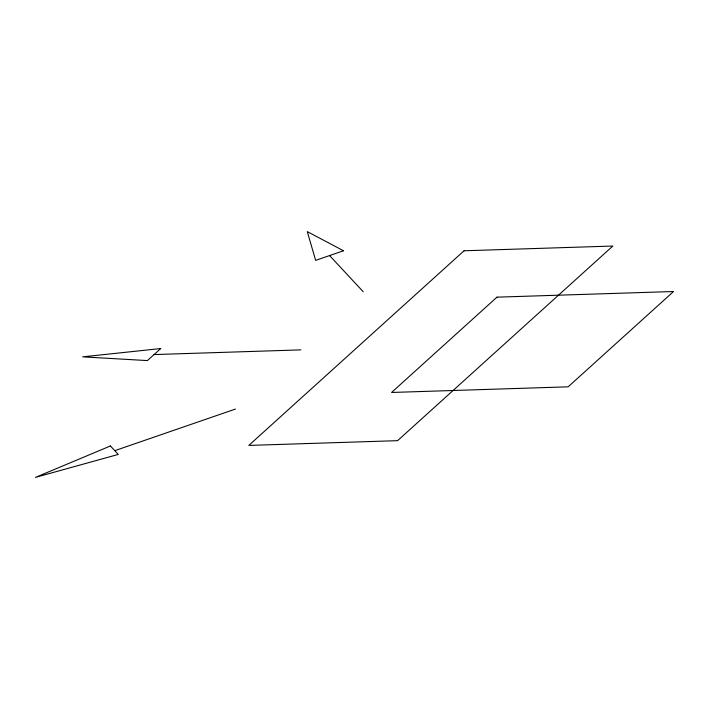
<?xml version="1.0" encoding="UTF-8"?>
<svg xmlns="http://www.w3.org/2000/svg" width="709" height="709" viewBox="0 0 709 709"><rect width="100%" height="100%" fill="white"/><g stroke="black" fill="none" stroke-linecap="round" stroke-linejoin="round"><path stroke-width="1.06" d="M114.769 450.667L235.415 409.066M154.066 354.571L300.873 349.874M329.579 255.568L363.247 291.753M160.721 348.553L147.41 360.589L82.643 356.849L160.721 348.553M464.049 250.782L248.806 445.42L397.598 440.661L612.851 246.032L464.049 250.782M496.974 297.16L391.572 392.467L568.148 386.822L673.55 291.514L496.974 297.16M110.4 445.97L35.45 477.396L118.27 454.425L110.4 445.97M343.502 250.764L315.656 260.371L307.281 231.604L343.502 250.764"/></g></svg>
